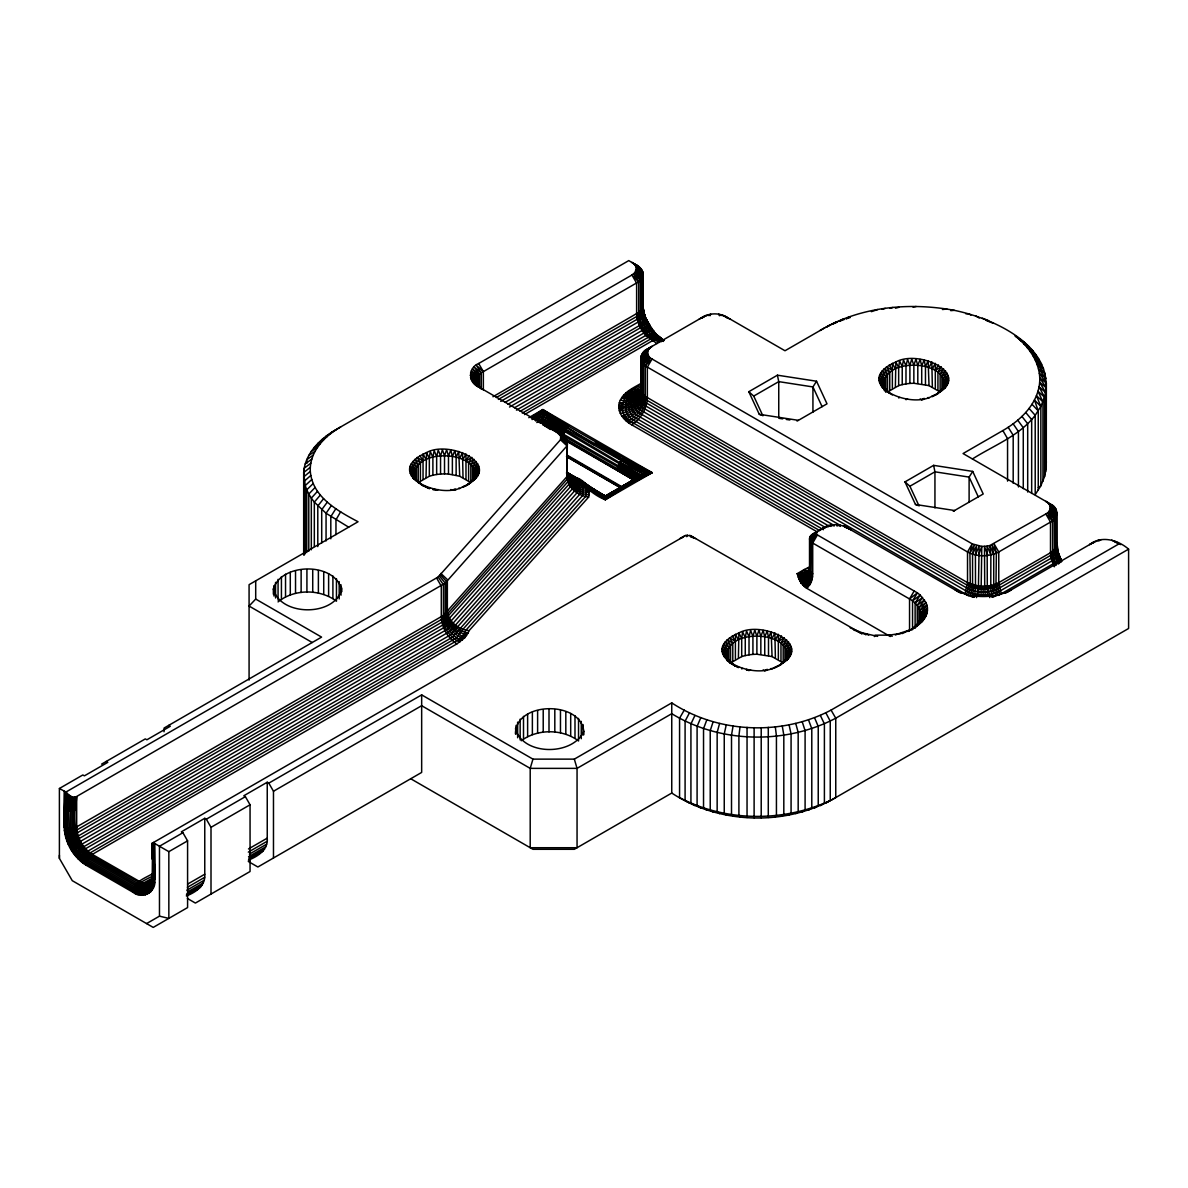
<?xml version="1.0" encoding="UTF-8"?>
<svg xmlns="http://www.w3.org/2000/svg" width="1188" height="1188" viewBox="0 0 1188 1188"><rect width="100%" height="100%" fill="white"/><g stroke="black" fill="none" stroke-linecap="round" stroke-linejoin="round"><path stroke-width="1.5" d="M211.004 894.044L211.004 827.323L206.326 819.2L204.767 818.309L181.333 831.838L182.893 832.729L187.585 840.852L187.585 907.573L153.222 927.412L72.275 880.679L59.4 858.375L59.4 855.212M146.599 923.581L159.474 916.156L159.474 846.257L182.893 832.729M164.048 731.778L164.048 728.066L321.592 637.11L255.702 599.064L255.702 580.858M187.585 840.852L168.845 851.662L168.845 918.398L159.474 916.156M186.368 895.96C195.738 892.381 205.895 885.52 204.767 874.22L204.767 818.309M249.079 680.071L249.079 584.674L358.048 521.755C337.956 511.063 312.281 497.044 310.306 471.384C309.266 451.752 324.695 435.966 340.659 426.952M273.478 857.988L273.478 791.253L268.8 783.144L267.241 782.239L243.807 795.767L245.367 796.658L250.059 804.781L250.059 871.502L195.396 903.073L187.407 898.455M248.411 860.142C257.841 856.459 268.399 849.687 267.241 838.149L267.241 782.239M303.683 554.425L303.683 472.572C305.004 453.4 320.181 438.714 335.966 429.655L628.808 260.588C633.813 264.107 641.876 266.186 643.035 273.195L643.035 305.687L641.698 309.222L638.684 312.414L492.931 396.747M304.202 555.078L304.202 468.221L310.796 463.201M305.227 553.86L305.227 485.58L303.683 472.572L310.306 467.285M306.756 552.583L306.756 489.842L305.227 485.58L311.761 479.521M306.756 463.335L306.756 459.652L313.201 455.138M308.791 551.247L308.791 494.03L306.756 489.842L313.201 483.531M311.315 549.806L311.315 498.128L308.791 494.03L315.117 487.466M314.33 546.421L314.33 502.123L311.315 498.128L317.478 491.327M317.79 546.599L317.79 505.999L323.567 498.708M321.71 542.931L321.71 509.711L327.249 502.212M326.061 540.956L326.061 513.275L331.348 505.553M330.813 538.788L330.813 516.646L335.818 508.716M335.966 534.6L335.966 519.824L340.659 511.716M1119.23 543.733L831.065 710.097C781.971 735.981 718.28 733.501 671.755 702.88L574.324 759.132L532.952 759.132L421.666 694.876L421.666 772.423L257.87 867.002L248.292 861.463M528.794 417.686L542.842 409.578L542.842 424.606L550.4 429.462M542.842 422.289L638.402 477.457L605.316 496.257L566.631 473.299C580.858 480.323 590.139 494.134 605.316 499.747L605.316 496.005L643.495 474.205L652.182 472.69L542.842 409.578L530.739 417.701M643.035 305.687L642.589 302.064L643.703 311.865L646.554 320.582L643.332 323.344L504.989 402.39M663.81 340.629C651.514 334.467 643.124 321.176 642.589 307.484L642.589 271.399L636.412 267.924L635.016 272.468L631.942 275.007L478.675 363.498L483.353 371.621L483.353 389.649C475.141 386.442 475.141 374.829 483.353 371.621L638.684 281.749L642.589 276.819L643.035 273.195L636.412 267.924L635.016 264.924L631.942 262.385L638.684 266.468L636.62 265.087M410.721 778.749L532.952 849.301L574.324 849.301L671.755 793.049L671.755 702.88M778.749 417.701L778.749 381.63L777.427 375.185L748.796 391.713L759.281 414.3L761.686 415.31M809.815 573.225L802.494 577.947L800.831 581.051L801.232 583.323L797.103 573.7L804.306 569.542L808.716 571.354L799.999 579.417L804.573 586.798L807.305 585.357L810.409 580.071L812.028 579.818L809.429 575.274L809.488 571.324C807.216 576.566 801.9 582.209 806.756 588.298L811.166 582.462L812.547 576.893L812.711 573.7L810.513 571.888L809.518 568.636C809.86 574.086 807.899 580.977 801.974 582.566L801.232 583.323L806.756 588.298L890.272 636.516M920.863 618.993C922.244 610.513 916.884 602.732 909.548 598.96L812.711 543.05L809.86 540.184L809.86 536.887L812.711 534.036L829.016 525.378L836.887 524.576L844.416 526.165L959.711 592.545L955.033 589.827M671.755 793.049C717.998 823.433 781.422 826.284 830.249 800.534L830.249 721.175L825.883 712.889M912.547 629.744L912.547 600.89L917.403 592.871L817.403 534.927L816.126 532.907L817.403 531.318M915.116 628.274L915.116 603.014L920.195 595.084L917.403 592.871L909.548 598.96L909.548 629.61M920.73 620.002L920.73 612.785L926.937 605.241L925.957 602.554L920.195 595.084L912.547 600.89M934.941 507.87L934.941 471.814L933.62 465.354L904.989 481.883L915.458 504.469L917.864 505.479M1044.995 379.106L1044.995 373.567L1037.139 364.464L1043.569 368.904L1035.342 360.098L1041.638 364.3L1033.07 355.791L1039.218 359.756L1030.338 351.589L1036.307 355.331L1027.16 347.49L1032.936 351.009L1023.566 343.51L1029.105 346.807L1019.542 339.664L1024.843 342.768L1015.101 335.966C1030.575 347.609 1042.916 366.765 1039.055 386.813L1044.564 397.193L1040.851 406.415L1035.208 415.325L1035.208 494.668L1040.851 485.773L1044.564 476.536L1044.564 397.193C1056.637 346.569 994.311 318.592 954.32 310.335C909.206 302.034 860.023 306.534 820.136 330.472M1044.564 476.536L1046.257 467.107L1046.346 383.011L1039.351 373.359L1045.93 378.289L1038.49 368.889L1044.995 373.567M824.828 327.769L785.001 350.757L725.645 316.498C718.948 312.993 710.469 312.993 703.786 316.498L647.341 349.079C639.129 352.287 639.129 363.899 647.341 367.107L967.522 551.96C977.071 556.979 989.218 556.979 998.766 551.96L1050.504 522.081C1058.731 518.874 1058.731 507.261 1050.504 504.054L963.052 453.549L1002.865 430.561C1019.453 420.968 1035.253 406.385 1039.055 386.813L1045.663 392.486L1045.663 471.844M64.197 791.253L64.197 827.323C64.791 842.411 73.3 857.142 86.056 865.191L132.922 892.247C142.545 899.999 156.682 891.832 154.782 879.625L152.227 876.462L152.569 843.035C150.653 854.558 161.761 901.751 133.754 888.164L86.902 861.107C64.197 847.549 66.587 817.255 68.666 794.802L65.949 792.04L59.4 788.49L82.833 774.962L84.393 775.853L107.811 762.34L106.252 761.434M153.816 842.901L153.787 860.899L153.415 842.53L152.495 859.295L153.787 860.899C156.905 874.591 153.95 903.385 133.011 890.941L86.16 863.884C61.331 849.182 63.9 816.334 65.325 791.802M641.787 302.866L643.703 311.865L642.277 314.657L637.258 319.23L498.351 399.42M809.77 569.498L809.756 573.136L812.547 576.893L811.003 577.858L810.409 580.071L811.166 582.462L809.592 582.09L807.944 577.457L809.741 571.77L805.613 577.932L799.138 579.581L801.425 575.497L809.177 569.245L807.751 567.76L804.306 569.542L797.683 575.616L805.019 576.492L808.731 574.413L809.043 573.002M478.675 363.498C467.968 367.656 467.968 382.788 478.675 386.946L560.944 434.452L565.948 438.892L567.389 444.134L567.003 445.901L445.188 583.13L75.587 797.103C74.755 816.557 71.31 843.198 91.224 855.108L141.58 883.724L146.436 884.214L149.183 883.263L150.965 882.016L152.628 877.739C151.916 886.382 142.04 890.762 135.15 885.431L88.298 858.375C67.137 845.722 70.033 817.418 71.562 796.613L68.666 794.802C69.483 816.601 64.939 846.405 87.526 859.711L134.378 886.768C143.139 893.688 154.559 885.149 152.495 874.695L151.782 880.783L154.143 885.298L152.628 886.189L153.356 887.748L151.737 888.164L150.534 883.144L152.91 878.571L149.614 884.555L150.906 891.728L149.257 891.282L148.337 887.065L150.965 882.016C148.025 887.495 140.644 887.317 136.041 884.199L89.189 857.142C68.607 844.817 71.725 817.27 72.973 797.074L71.562 796.613M152.925 875.868L152.109 878.704L154.618 882.58L153.267 883.976M152.227 858.419L152.198 843.242L152.495 859.295L152.376 843.138L685.907 535.328L690.896 535.833L861.924 633.724L861.656 632.625L850.207 627.813M152.227 857.543L152.198 843.242M809.132 573.225L807.083 578.927L808.508 586.738C804.855 583.145 805.405 576.566 809.384 573.388L808.375 574.517M75.587 797.103L74.339 797.252C73.314 816.988 70.003 843.97 90.169 856.043L138.818 884.006L145.53 885.179L151.381 881.348M153.787 878.942L154.277 843.242L168.845 851.662M64.197 827.323L64.746 791.55L65.37 809.86L64.197 827.323L69.676 828.793L74.176 828.333L443.436 615.384L567.003 476.551L567.329 442.352L556.266 431.749L565.948 438.892L560.112 435.447L566.854 440.6L560.647 436.857L560.498 439.753L438.105 577.041L65.949 792.04L65.37 809.86L71.206 810.765L75.512 809.86L76.685 796.658L76.685 827.323C77.131 838.089 83.19 848.618 92.308 854.38L141.387 882.521L147.609 883.441L150.965 882.016M642.277 384.288C638.728 389.946 641.104 397.713 647.193 400.43L967.359 585.283C976.996 590.362 989.292 590.362 998.915 585.283L1050.667 555.405C1056.533 554.157 1057.959 547.906 1056.919 542.812L1058.746 555.167L1055.805 558.642L1000.177 590.926C989.782 596.406 976.506 596.406 966.111 590.926L645.93 406.073C640.154 403.415 636.56 395.96 640.763 390.392C638.105 399.539 627.977 402.94 619.334 402.791C616.75 412.117 624.027 420.641 631.734 424.814L817.433 532.031M816.527 534.199L810.513 541.238L810.068 576.596L807.766 582.239L803.697 585.714L804.38 578.645L809.964 573.418M620.299 413.379C630.858 411.746 641.98 402.955 641.386 391.461L641.386 355.375L648.024 350.371L642.277 353.638L648.96 348.901L643.584 351.975L650.296 347.564L645.277 350.445L652.034 346.361C646.287 348.633 646.287 356.727 652.034 358.999L972.215 543.852L981.793 546.421L981.05 594.95M152.495 856.667L152.643 849.776M68.162 810.602L67.27 793.525C64.954 816.943 62.83 848.425 86.442 862.503L133.294 889.56C162.697 903.949 150.861 854.439 153.415 842.53L153.787 860.899M754.113 727.605L754.113 817.79M69.676 810.765L70.107 795.841L71.206 810.765L72.275 796.881L72.735 810.602L72.973 797.074M143.57 883.233L140.273 889.01L139.872 893.554L138.15 894.534L137.927 890.02L140.585 884.689L153.193 877.68M991.891 597.237L990.777 588.268L990.866 554.885L989.678 545.619L1045.826 513.973C1051.558 511.701 1051.558 503.608 1045.826 501.351L1054.276 506.949L1048.9 503.89L1055.583 508.613L1055.583 512.221M341.877 588.119C336.353 616.839 280.249 616.943 273.359 588.966C281.586 561.701 337.734 562.058 341.877 591.594M583.828 734.719C585.565 700.326 515.161 699.984 515.444 733.932M1057.246 547.208L1056.815 545.782L1057.082 552.197L1051.142 558.197L999.39 588.06C989.47 593.302 976.818 593.302 966.898 588.06L646.718 403.207C640.466 400.445 638.001 392.589 641.995 386.917L641.371 389.293L642.144 388.224M811.003 577.858L811.478 542.188L816.899 534.585M76.151 796.925L75.512 809.86L74.978 797.222L74.176 810.305L74.339 797.252M641.386 355.375L647.564 351.9L640.941 357.187L640.941 389.664C640.926 400.519 629.284 409.786 618.844 408.123C628.779 405.643 641.505 400.222 640.941 387.837L642.277 393.213L645.277 396.391C643.866 406.192 638.119 415.355 629.358 420.196L628.63 422.839C638.55 418.874 646.703 407.202 645.277 396.391L645.277 365.726L652.034 358.999L647.341 367.107L647.341 397.772C646.911 408.538 640.837 419.052 631.734 424.814M645.277 396.391L967.522 582.625L965.042 593.807L968.458 595.455L970.344 586.724L969.913 553.148L972.215 543.852L967.522 551.96L967.522 582.625L968.799 586.04L966.69 594.668M567.938 473.403L588.906 489.114L588.699 497.03L469.037 630.694L467.998 633.145C457.647 630.561 446.02 622.081 447.356 610.231L447.356 579.566L440.852 573.433M974.383 597.237L975.511 588.268L975.422 554.885L979.135 546.153L978.452 586.07L976.521 597.623M978.957 594.787L978.452 586.07L967.522 582.625M426.032 477.517L426.522 452.598C450.579 439.04 507.796 467.077 462.518 486.976C438.892 500.415 381.066 472.854 426.522 452.598L429.328 458.212L429.328 476.24L418.221 482.655L418.221 464.627L414.746 459.4L420.418 462.711L420.418 480.754M738.401 657.855L738.891 632.937C762.948 619.379 820.165 647.415 774.873 667.314C751.262 680.754 693.436 653.192 738.891 632.937L741.698 638.55L741.698 656.578L730.575 663.008L730.575 644.965L727.115 639.738L732.788 643.064L732.788 661.092M895.366 386.887L895.856 361.969C919.913 348.426 977.13 376.448 931.838 396.346C908.226 409.786 850.4 382.224 895.856 361.969L898.663 367.582L898.663 385.625L887.54 392.04L887.54 373.997L884.08 368.77L889.753 372.096L889.753 390.124M86.056 865.191L87.526 859.711L92.308 854.38L456.92 643.866L464.686 637.808L467.998 633.145L464.063 634.036C454.885 630.783 446.287 622.319 446.495 612.058L446.495 581.392L440.258 574.71M132.922 892.247C133.16 882.06 144.788 878.229 151.96 874.041M747.044 727.338L747.044 817.507M819.661 530.561L633.947 423.359C612.993 413.78 623.522 390.228 641.787 385.328M576.833 478.081L594.446 490.095L574.368 476.596L567.136 475.913C573.581 478.437 579.432 485.654 576.967 492.842L450.326 634.971L83.858 846.643L75.096 853.83L75.898 856.429L84.407 849.375L452.435 637.228L579.685 494.386C581.734 488.669 578.586 482.536 574.056 478.987C578.214 473.73 590.198 489.456 596.183 491.164L567.983 472.928M643.748 310.558L643.361 309.326L644.297 312.889L643.673 315.266L638.03 322.097L500.727 401.366M1056.429 547.148L1058.092 552.984L1051.915 561.048L1054.32 566.75L1055.419 563.468C1056.681 562.681 1063.334 558.746 1059.132 558.197M566.988 474.769L568.25 478.215L567.894 481.734L443.243 621.428L77.324 832.773L65.889 833.53L64.36 830.457L69.78 831.169L76.849 829.981L441.461 619.468L446.554 614.924L445.188 613.78C446.436 625.111 455.672 632.491 464.686 637.808L461.063 637.644C452.376 633.219 444.253 624.056 445.188 613.78L445.188 583.13L439.337 575.913M75.096 853.83L73.641 853.548L73.196 851.172L71.562 850.474L71.458 848.38L69.691 847.237L69.914 845.47L78.943 841.193L79.165 838.505L77.072 836.664L67.434 839.5L66.706 840.495L68.562 842.5L79.165 838.505L446.569 626.091L570.448 486.694L570.582 481.467L567.225 475.824L573.329 482.016L585.239 485.951L605.316 496.985L646.198 473.373L542.842 413.706L532.12 419.572M865.889 634.956L865.993 633.739L861.656 632.625L864.478 634.184M509.504 407.039L642.01 330.531C645.069 329.314 652.895 323.611 651.826 330.65M969.913 553.148L974.279 544.846L972.556 554.143L972.556 584.793L973.715 587.837L972.333 596.747M446.554 614.924L567.225 479.15L567.329 473.017M594.846 443.213L643.495 474.205L605.316 496.064L588.847 486.13L585.239 485.951L586.352 492.322L585.61 496.495L465.963 630.175L464.063 634.036L459.177 639.337L90.08 852.91L85.521 858.434L83.427 863.483L81.526 860.617L87.912 851.098L456.667 637.763L462.934 629.284L582.58 495.604L582.773 487.867L579.269 481.586L605.316 496.985L646.198 473.373L620.938 460.38L542.842 416.097L535.031 420.196M429.328 488.58L423.062 485.595L429.328 488.58L430.234 488.105M735.431 665.933L738.891 667.314M892.396 394.965L884.08 389.545L889.753 393.436M642.277 362.548L648.96 356.459L643.584 364.196L643.584 394.861C641.461 404.38 635.12 413.068 625.779 416.617L621.725 415.919C631.823 412.637 641.787 404.573 642.277 393.213L642.277 362.548L648.024 354.989L641.386 360.796L647.564 353.46L640.941 358.999M414.152 478.809C412.043 455.984 443.584 452.554 459.697 458.212C466.557 460.513 474.532 465.34 474.888 473.388C477.947 478.63 461.048 488.758 469.111 483.991M726.507 659.147C724.413 636.322 755.954 632.892 772.066 638.55C778.927 640.867 786.902 645.678 787.258 653.742C790.317 658.969 773.418 669.111 781.481 664.33M883.471 388.179C881.377 365.355 912.919 361.939 929.031 367.582C935.892 369.899 943.866 374.71 944.222 382.774C947.282 388.001 930.382 398.143 938.446 393.362M972.556 584.793L970.344 596.153M740.02 726.774L738.906 735.951L738.906 815.31L740.02 816.943M641.98 385.521L641.416 387.986L641.386 386.041C641.579 398.203 629.566 404.692 618.844 405.45L621.933 406.608M975.422 554.885L976.61 545.619L972.556 554.143M429.328 458.212L430.234 451.47L432.892 457.187L432.892 475.23L429.328 476.24M741.698 638.55L742.604 631.808L745.262 637.54L745.262 655.568L741.698 656.578M898.663 367.582L899.568 360.84L902.227 366.572L902.227 384.6L898.663 385.625M661.33 341.728C649.42 336.323 640.852 323.997 640.391 310.885L640.391 280.219L633.664 273.819L638.684 281.749L638.684 312.414C638.936 321.681 643.629 330.546 650.385 336.768L650.014 339.367L522.289 413.112M761.211 817.79L761.211 727.605M833.976 526.165L834.199 524.576L831.971 525.809M809.147 572.586L809.429 570.686M995.945 586.724L996.376 553.148L994.074 543.852L998.766 551.96L998.766 582.625L1001.246 593.807L997.816 595.455L995.945 586.724L993.732 584.793L993.732 554.143L992.01 544.846L996.376 553.148M644.327 329.625L643.792 333.1L645.752 335.462L656.919 343.54M920.73 612.785L927.442 607.959L920.863 615.384C920.329 622.809 914.121 628.214 907.914 631.407C917.76 626.625 930.219 617.894 926.937 605.241L920.076 610.216L920.076 621.042M640.169 320.968L639.099 324.963L645.633 318.399L643.183 310.944L644.861 316.216L638.03 322.097L640.436 327.799L643.792 333.1L651.633 330.799L653.534 330.932L654.068 332.209L643.985 316.231M1058.746 555.167L1057.082 549.91M147.713 892.396L147.416 894.267L145.961 893.183L145.5 888.698L147 884.822L149.391 882.922L147 888.015L147.713 892.396L149.287 893.183L149.257 891.282M640.733 390.199L641.386 386.041M151.797 879.714L152.123 877.724M640.659 391.312L640.941 389.664C642.084 401.232 630.219 410.825 619.334 410.781L622.096 408.672M733.085 725.942L731.511 735.075L731.511 814.419L733.085 816.111M640.985 393.555L641.386 391.461L641.995 395.723M806.756 588.298L807.305 585.357M808.493 574.457L803.92 577.695L798.351 577.591L799.272 574.784L806.533 570.641M71.458 848.38L80.116 843.376L80.502 841.342L448.114 628.779L572.304 488.966L571.948 481.972L567.552 476.551L572.334 480.605L579.833 482.298L605.316 496.257L624.843 485.164L627.398 485.565L652.182 472.69L623.492 457.826L542.842 411.508L532.254 417.493M432.892 457.187L434.169 450.608L436.649 456.459L436.649 474.487L432.892 475.23M745.262 637.54L746.539 630.947L749.019 636.798L749.019 654.826L745.262 655.568M902.227 366.572L903.504 359.994L905.984 365.83L905.984 383.873L902.227 384.6M562.488 437.243L566.275 428.809L542.842 413.706L534.333 419.483M620.938 460.38L617.151 468.8L635.06 480.709L566.676 441.357M444.921 616.884L443.436 615.384C444.505 625.289 450.504 634.437 459.177 639.337L459.845 641.995C450.074 637.793 441.713 626.21 443.436 615.384L443.436 584.719L438.105 577.041M726.254 724.843L724.249 733.902L724.249 813.245L726.254 815.013M805.627 587.585L805.85 586.605M304.885 544.698L303.683 554.826M436.649 456.459L438.238 450.029L440.555 456.014L440.555 474.042L436.649 474.487M749.019 636.798L750.608 630.368L752.925 636.352L752.925 654.38L749.019 654.826M905.984 365.83L907.573 359.4L909.889 365.384L909.889 383.412L905.984 383.873M1059.562 563.127L1058.077 564.092L1054.528 553.237L1054.276 519.186L1047.549 512.771L1052.568 520.715L1052.627 552.984L1054.053 559.919L1052.984 563.929L1001.246 593.807M1057.869 555.182L1059.533 555.939L1059.518 557.365L1052.984 563.929L1055.419 563.468L1056.266 565.206M719.586 723.462L717.151 732.432L717.151 811.79L719.586 813.646M151.574 880.442L151.44 883.872L152.628 886.189M987.332 594.787L987.139 546.153L989.678 545.619L993.732 554.143M440.555 456.014L442.411 449.732L444.52 455.85L444.52 473.893L440.555 474.042M532.952 759.132L530.204 768.369L530.204 847.727L577.056 847.727L577.056 768.369L574.324 759.132M752.925 636.352L754.781 630.086L756.89 636.204L756.89 654.232L772.066 656.578L783.189 663.008L783.189 644.965L786.649 639.738L780.976 643.064L780.976 661.092M909.889 365.384L911.745 359.118L913.854 365.236L913.854 383.264L929.031 385.625L940.154 392.04L940.154 373.997L943.614 368.77L937.941 372.096L937.941 390.124M646.569 332.744L645.752 335.462L516.438 410.127M713.082 721.844L710.231 730.709L710.231 810.053L713.082 812.013M641.535 324.517L640.436 327.799L507.929 404.306M583.828 731.244C572.943 756.028 522.765 755.969 515.444 728.719M444.52 455.85L446.614 449.732L448.485 456.014L448.485 474.042L459.697 476.24L470.819 482.655L470.819 464.627L474.279 459.4L468.607 462.711L468.607 480.754M756.89 636.204L758.984 630.086L760.84 636.352L760.84 654.38M913.854 365.236L915.948 359.118L917.804 365.384L917.804 383.412M68.562 842.5L68.072 843.896L69.914 845.47M145.961 893.183L145.337 894.95L144.075 893.643L144.238 887.659L146.436 884.214L150.817 881.585M686.812 536.694L687.377 535.09M642.708 382.417C634.065 387.644 622.512 392.099 619.334 402.791L622.096 404.529M706.786 719.958L703.534 728.704L703.534 808.048L706.786 810.127M978.452 555.405L981.793 546.421L987.139 546.153L990.866 554.885M999.598 594.668L997.489 586.04L998.766 582.625L1050.504 552.747L1055.583 548.188L1056.919 544.639L1056.919 512.162L1050.296 506.875L1056.474 510.35L1049.821 505.346L1055.583 508.613M623.492 457.826L649.123 472.869L605.316 498.158L585.818 488.12L583.694 485.417L579.224 485.491L574.101 483.471L568.027 476.967C570.195 483.174 576.492 486.961 582.773 487.867L583.07 484.08C605.568 494.431 568.532 474.131 567.166 472.705M993.317 593.703L992.574 587.837L993.732 584.793L998.766 582.625M448.485 456.014L450.787 450.029L452.376 456.459L452.376 474.487M760.84 636.352L763.156 630.368L764.745 636.798L764.745 654.826M917.804 365.384L920.121 359.4L921.71 365.83L921.71 383.873M75.616 829.981L76.685 827.323M700.727 717.834L697.089 726.432L697.089 805.791L700.727 808.003M768.28 817.507L768.28 727.338M452.376 456.459L454.87 450.608L456.133 457.187L456.133 475.23M764.745 636.798L767.225 630.947L768.502 637.54L768.502 655.568M921.71 365.83L924.19 359.994L925.467 366.572L925.467 384.6M524.517 414.582L652.242 340.837L653.088 338.877L659.102 337.838L664.047 340.243L660.78 338.283M75.898 832.164L76.849 829.981M710.023 315.756L710.706 314.181L708.226 315.577M830.858 526.418L831.541 524.844L827.828 526.937M73.196 851.172L82.076 844.059L449.94 631.333L574.487 491.03L574.101 483.471L567.136 475.913M456.133 457.187L458.791 451.47L459.697 476.24M768.502 637.54L771.16 631.808L772.066 656.578M925.467 366.572L928.125 360.84L929.031 385.625M646.554 320.582L646.703 319.542L645.247 319.23M694.935 715.473L690.926 723.923L690.926 803.281L694.935 805.642M643.109 306.014L642.856 311.271L637.258 319.23L638.03 322.097M1052.806 554.677L1051.142 558.197L1051.915 561.048M646.673 322.2C649.361 321.072 652.257 331.571 648.945 324.71M968.799 586.04L969.913 583.813L971.992 587.317M459.697 458.212L462.518 452.598L463.008 477.517M772.066 638.55L774.873 632.937L775.378 657.855M929.031 367.582L931.838 361.969L932.342 386.887M642.01 330.531L643.302 327.962L649.183 324.562M874.398 636.59L875.14 635.149L889.307 635.149L898.44 633.739L910.721 629.64L902.138 633.59M816.26 533.783L809.86 540.184L809.756 573.136L807.261 580.576L803.444 583.857L801.974 582.566L803.014 579.135L809.444 572.675M621.413 487.912L622.764 485.981L641.134 475.334L565.161 430.353L542.842 418.592L538.016 421.012M689.441 712.889L685.09 721.175L685.09 800.534L689.441 803.058M463.008 459.474L465.963 453.979L465.993 479.031M775.378 639.827L778.333 634.318L778.363 659.37M932.342 368.859L935.298 363.35L935.327 388.402M77.146 856.31L78.304 859.073L84.883 851.959L87.912 851.098M67.434 839.5L65.622 837.095L75.082 834.956L77.324 832.773M469.111 455.583L465.993 460.989L471.903 457.395L468.607 462.711M684.258 710.097L679.566 718.205L679.566 797.564C725.437 821.948 783.323 822.348 830.249 800.534M817.403 534.927L812.711 543.05L812.711 573.7L811.359 575.438M781.481 635.922L778.363 641.342L784.273 637.748L780.976 643.064M938.446 364.954L935.327 370.374L941.238 366.78L937.941 372.096M909.548 598.96L914.24 590.837M983.144 594.995L983.144 589.055L984.718 586.323L984.496 546.421L987.837 555.405M802.702 585.09L803.444 583.857M520.121 411.315L647.846 337.57L649.064 335.521L655.821 334.155L663.394 340.288L654.261 332.492L645.752 335.462L649.064 335.521M144.075 893.643L143.08 895.217L142.025 893.762C140.511 887.109 146.243 881.763 152.064 879.833M645.277 365.726L650.296 357.796L643.584 364.196M777.427 375.185L816.542 381.229L812.934 386.932L812.934 412.177M933.62 465.354L972.72 471.413L969.111 477.101L969.111 502.346M150.564 882.268L152.302 880.724M917.255 625.14L917.255 605.301L922.571 597.46L915.116 603.014M644.683 398.708L643.584 394.861C643.97 405.078 636.189 414.092 627.427 418.443L625.913 420.671L629.358 420.196M775.304 816.943L776.432 815.31L776.432 735.951L775.304 726.774M472.572 481.11L472.572 466.676L476.24 461.538L470.819 464.627M941.906 390.481L941.906 376.061L945.574 370.923L940.154 373.997M784.941 661.449L784.941 647.029L788.609 641.891L783.189 644.965M840.436 525.467L643.54 411.776C635.045 408.375 632.491 396.257 640.807 391.104C634.451 396.391 638.03 406.058 644.861 408.954L965.042 593.807M918.918 623.952L918.918 607.721L924.487 599.955L917.255 605.301M973.715 587.837L975.422 585.55L977.368 588.609M920.076 610.216L925.957 602.554L918.918 607.721M473.849 479.67L473.849 468.859L477.725 463.81L472.572 466.676M943.183 389.055L943.183 378.23L947.059 373.181L941.906 376.061M786.218 660.023L786.218 649.197L790.094 644.148L784.941 647.029M1005.033 593.228L1011.255 589.827C1000.088 596.005 986.827 597.49 974.294 595.975L973.284 597.267L958.36 591.55L961.255 593.228M581.095 484.095L580.739 482.15L576.789 479.685L567.894 476.878L573.314 480.071L575.72 480.516L576.551 479.002L568.116 476.744M645.871 399.599L647.341 397.772M496.287 397.564L636.783 316.454L642.649 309.34L643.035 303.861M1053.518 558.152L1051.142 558.197L1050.667 555.405L1056.548 548.292L1056.563 543.361M631.808 481.764L638.402 477.457M474.621 476.507L474.621 471.101L478.734 466.171L473.849 468.859M943.955 385.892L943.955 380.487L948.069 375.542L943.183 378.23M786.991 660.469L786.991 651.44L791.104 646.51L786.218 649.197M647.92 322.052L640.436 327.799L643.302 327.962M320.315 495.069L314.33 502.123L326.061 513.275L348.678 527.175M81.526 860.617L80.829 861.434L79.299 858.582M944.222 386.382L944.222 382.774L948.573 377.947L943.955 380.487M782.239 816.111L783.813 814.419L783.813 735.075L782.239 725.942M255.702 599.064L249.079 606.058L312.221 642.515M77.072 836.664L444.089 624.249L568.963 484.273L569.349 480.576L567.582 475.898M142.025 893.762L140.674 895.084L139.872 893.554M907.914 631.407L917.403 625.779L913.884 627.531L922.571 621.19L918.146 622.972L924.487 618.696L919.557 620.507L926.937 613.409L920.462 617.968L927.442 610.691L920.863 615.384M639.768 392.248L633.753 396.05L621.725 397.638C628.779 400.297 637.555 397.059 641.134 390.362C637.525 398.114 628.482 401.737 620.299 400.178M152.613 876.046C145.916 879.773 134.036 883.575 135.551 893.584L137.63 893.005M567.344 474.591C568.458 483.783 577.516 489.753 586.248 490.213L587.6 488.966L585.699 487.243M824.606 527.16L822.304 528.675L826.67 526.165L819.928 529.863M304.202 481.259L310.796 475.467M789.07 815.013L791.074 813.245L791.074 733.902L789.07 724.843M799.138 579.581L800.994 577.962M809.518 539.1L816.126 533.353M303.683 476.923L310.306 471.384M278.066 601.9C294.149 588.803 319.973 588.803 336.456 601.187L336.456 578.645M521.265 740.748C537.436 728.66 562.429 728.808 578.541 740.956L578.541 718.413M625.779 416.617L623.611 418.369L627.427 418.443M816.126 532.907L809.518 537.986L809.518 569.75M795.752 813.646L798.173 811.79L798.173 732.432L795.752 723.462M305.227 463.914L311.761 459.147M149.183 883.263L150.371 882.417M809.86 536.887L816.26 532.462M1038.297 487.54L1040.851 485.773L1040.851 406.415L1036.456 395.663L1042.96 401.841L1042.96 481.185M919.557 620.507L925.957 616.097M802.256 812.013L805.093 810.053L805.093 730.709L802.256 721.844M532.12 418.77L542.842 411.508L593.599 444.594M308.791 455.45L315.117 451.202M535.595 420.983L542.842 416.097L565.161 430.353M536.827 422.557L542.842 418.592L640.109 475.987L622.764 485.981M806.31 576.017L808.731 574.413L810.409 580.071M703.786 316.498L699.093 319.201M1006.578 592.545L1094.237 541.921L1089.559 544.624C1101.439 535.135 1117.997 539.961 1128.6 549.138L1128.6 628.482L831.065 800.267M311.315 451.351L317.478 447.341M540.005 422.898L542.842 421.072L564.196 432.031L542.842 419.839L538.327 422.393M593.599 489.233L572.453 476.032L605.316 499.747L627.398 485.565M808.538 810.127L811.79 808.048L811.79 728.704L808.538 719.958M849.316 316.751L846.005 318.844L850.311 317.463M816.527 532.046L810.513 535.847L810.513 539.456M314.33 447.356L320.315 443.599M465.993 485.788L476.24 478.022L472.572 480.101L477.725 475.764L473.849 477.932L478.734 473.403L474.621 475.675L479.239 470.997L474.888 473.388L479.239 468.577L474.621 471.101M935.327 395.173L945.574 387.407L941.906 389.486L947.059 385.135L943.183 387.303L948.069 382.788L943.955 385.061L948.573 380.368L944.222 382.774M778.363 666.126L788.609 658.375L784.941 660.439L790.094 656.103L786.218 658.271L791.104 653.742L786.991 656.028L791.609 651.336L787.258 653.742L791.609 648.915L786.991 651.44M996.272 595.262L993.005 597.267L991.995 595.975M317.79 443.495L323.567 439.961M606.83 496.049L643.495 474.205L619.824 461.924M814.597 808.003L818.235 805.791L818.235 726.432L814.597 717.834M842.767 319.171L839.07 321.399L844.267 319.483M679.952 538.535L685.238 535.55M321.71 439.768L327.249 436.456M811.478 534.882L816.899 531.66M625.868 485.283L628.838 483.531M820.388 805.642L824.398 803.281L824.398 723.923L820.388 715.473M830.486 324.68L826.12 327.22L836.486 321.814M603.801 496.005L597.698 492.129L605.316 496.257L624.843 485.164M326.061 436.219L331.348 433.115M605.316 496.554L628.289 483.397M330.813 432.833L335.818 429.937M514.478 407.766L643.792 333.1L645.411 331.214L652.301 329.224M642.396 386.932C625.675 390.629 617.864 414.033 636.129 421.547L823.433 529.685M641.357 389.055C626.819 393.05 623.061 413.454 638.223 419.438L825.526 527.576M101.574 764.136L145.307 738.891L146.867 739.797L170.285 726.269L168.726 725.363M748.796 391.713L753.727 396.079L778.749 381.63L812.934 386.932L822.096 406.652M605.316 499.747L652.182 472.69M797.074 421.101L827.011 403.816L816.542 381.229M206.326 819.2L245.367 796.658M268.8 783.144L421.666 694.876M211.004 827.323L250.059 804.781M273.478 791.253L421.666 705.702L530.204 768.369L577.056 768.369L671.755 713.691C720.403 743.495 785.461 744.653 835.758 718.205L1128.6 549.138M187.585 884.124L204.767 874.22M248.485 848.96L267.241 838.149M187.407 887.288L204.588 877.368M248.322 852.123L267.062 841.312M186.902 890.213L204.084 880.293M249.376 854.142L266.558 844.223M187.615 891.95L203.237 882.922M248.53 856.771L265.711 846.851M186.457 894.252L202.079 885.238M248.931 858.182L264.553 849.168M186.561 895.307L200.609 887.184M249.035 859.236L263.083 851.113M904.989 481.883L909.904 486.248L934.941 471.814L969.111 477.101L978.273 496.836M972.423 458.969C993.703 445.366 1019.349 436.041 1035.208 415.325L1029.09 408.434M705.85 315.488L701.469 318.013L704.128 317.018M463.008 487.303L465.963 485.595L462.518 486.976M932.342 396.673L935.298 394.965L931.838 396.346M775.378 667.641L778.333 665.933L772.066 668.918L771.16 668.443M1091.935 543.436L1098.633 540.139M589.248 494.891C578.705 494.208 566.973 486.352 567.389 474.799C567.879 484.541 577.234 491.342 586.352 492.322L593.317 489.515L605.316 496.064M810.112 573.581L805.019 576.492M705.479 316.26L708.182 314.716M824.962 527.695L829.016 525.378M808.716 571.354L799.019 576.121M798.351 577.591L809.325 572.497M613.364 492.441L616.587 490.629M1098.692 541L1101.172 539.604M920.121 398.916L921.71 399.703L924.19 398.336M763.156 669.884L764.745 670.671L767.225 669.304M631.437 481.689L637.748 478.259L618.087 465.325L639.189 476.7L618.859 463.587L641.134 475.334M825.883 803.058L835.758 797.564L835.758 718.205L831.065 710.097M898.663 397.95L899.568 397.475M741.698 668.918L742.604 668.443M652.242 340.837L658.731 338.728L662.473 339.337M438.238 489.545L436.649 490.332L434.169 488.966L432.892 489.59L435.402 490.08M905.984 399.703L907.573 398.916M746.51 670.181L750.608 669.884M539.842 422.512L542.842 421.072L563.409 433.769L542.842 423.463L562.845 435.521L637.748 478.259M899.628 634.05L902.776 632.625M832.446 324.19L837.421 322.097M807.751 567.76L810.246 566.706M895.336 635.016L898.44 633.739M647.846 337.57C652.613 335.001 659.771 334.066 662.147 340.258L658.612 336.278M588.906 489.114L591.906 488.58M639.634 319.186L637.258 319.23L636.783 316.454L638.921 315.711M871.383 311.672L877.739 309.533M681.437 537.822L683.1 537.273M257.113 854.558L259.34 853.83M194.639 890.629L196.866 889.901M144.891 884.303L147.876 883.857M882.179 309.326L885.253 308.375M889.901 308.331L892.886 307.484M981.199 588.996L978.452 586.07L987.837 586.07L993.732 584.793L995.945 596.153M895.44 308.212L898.87 307.321M143.273 884.139L145.649 883.545M1060.557 561.152L1061.834 561.241L1060.602 558.494M913.008 307.143L916.141 306.489M453.623 490.08L456.133 489.59L454.87 488.966L452.376 490.332L450.787 489.545M921.71 399.703L924.219 399.213M764.745 670.671L767.255 670.181M65.889 833.53L64.835 833.738L66.543 836.486M659.147 342.441L653.088 338.877L650.014 339.367L655.776 336.724L660.394 337.778M580.739 482.15L583.471 482.447M834.065 525.423L641.951 414.508C632.016 410.721 630.13 395.99 640.451 391.461L635.045 394.609L623.611 395.203L625.779 396.584M942.455 309.519L946.881 309.014M462.696 635.877L466.542 635.521L464.063 634.036M950.756 310.647L954.32 310.335M797.103 573.7L803.474 575.824L808.731 574.413L803.786 580.264L800.088 581.511L799.999 579.417M909.889 383.412L913.854 383.264M752.925 654.38L756.89 654.232M965.903 313.825L968.71 313.736L970.893 315.117M150.609 889.871L152.272 889.916L151.737 888.164M629.358 393.02L628.63 390.733L636.159 392.159L640.213 391.357L634.303 393.57L625.913 392.886L627.427 394.758M444.52 473.893L448.485 474.042M582.773 487.867L585.818 488.12M982.268 318.146L988.668 320.701M78.943 841.193L80.502 841.342M586.248 490.213L589.411 490.555M87.734 852.642L90.08 852.91M638.684 281.749L631.942 275.007L636.62 283.13L636.62 313.781L638.743 314.033M1052.568 520.715L1045.826 513.973L1050.504 522.081L1050.504 552.747L1052.627 552.984M586.352 492.322L589.486 492.723M89.471 853.979L92.308 854.38M759.281 414.3L798.395 420.344M779.076 418.325L782.669 418.874M786.278 419.438L789.871 419.988M915.458 504.469L954.573 510.513L953.251 511.271L983.204 493.985L972.72 471.413M970.017 595.262L974.294 595.975M588.699 497.03C578.185 495.916 567.315 487.793 567.003 476.551L567.003 445.901L560.498 439.753L567.389 444.134L560.781 438.313L567.329 442.352M469.037 630.694C458.538 629.595 447.668 621.473 447.356 610.231M578.111 479.076L576.551 479.002L596.183 491.164M459.177 639.337L462.444 639.976L461.063 637.644M690.629 536.887L695.574 538.535M592.738 489.857L590.481 487.362L587.124 487.585L592.084 489.56L605.316 498.158L626.076 485.224L649.123 472.869L622.17 458.999L596.153 442.055M80.116 843.376L82.076 844.059M725.304 317.018L730.338 319.201M1111.701 540.139L1120.789 544.624M843.435 526.15L851.157 529.863M654.261 332.492L657.989 336.575M889.307 635.149L892.218 636.293M986.263 320.493L993.005 323.21M574.056 478.987L569.171 476.24L570.047 477.353M81.423 845.5L83.858 846.643L84.407 849.375M642.901 313.201L644.015 313.736M877.62 636.367L865.993 633.739L868.71 635.194M631.734 388.743L640.169 390.763C628.14 395.396 628.14 412.444 640.169 417.077L829.076 526.15M928.125 397.475L929.031 397.95M458.791 488.105L459.697 488.58M595.396 490.332L566.587 472.126M542.842 424.606L562.845 435.521M883.738 388.669L883.738 380.487L879.12 377.947L883.471 382.774L884.511 387.303L887.54 391.535L882.12 387.407L885.788 389.486L880.635 385.135L884.511 387.303L879.625 382.788L883.738 385.061L879.12 380.368L883.471 382.774M574.829 477.457L605.316 496.257M414.404 478.319L414.404 471.101L409.786 468.577L414.152 473.388L416.453 480.101L423.047 485.788M726.774 659.637L726.774 651.44L722.156 648.915L726.507 653.742L728.823 660.439L735.402 666.126L729.491 662.518L738.401 667.641M884.511 390.911L884.511 378.23L879.625 375.542L883.738 380.487M839.129 525.809L836.887 524.576L837.124 526.165M415.176 477.873L415.176 468.859L410.291 466.171L414.404 471.101M414.152 473.388L409.786 470.997L414.404 475.675L410.291 473.403L415.176 477.932L411.3 475.764L416.453 480.101L412.785 478.022L421.562 484.882M732.788 664.404L727.115 660.513L730.575 662.503L723.67 656.103L727.546 658.271L727.546 649.197L722.66 646.51L726.774 651.44M726.507 653.742L722.156 651.336L726.774 656.028L722.66 653.742L727.546 658.271M746.539 669.304L749.019 670.671M572.557 476.284L575.749 478.051L572.69 476.254M566.557 473.284L572.171 477.561M885.788 392.292L885.788 376.061L880.635 373.181L884.511 378.23M567.181 472.646L576.418 477.828M416.453 481.11L416.453 466.676L411.3 463.81L415.176 468.859M728.823 661.449L728.823 647.029L723.67 644.148L727.546 649.197M721.19 315.577L718.71 314.181L719.408 315.756M564.76 438.966L635.001 480.754L566.676 440.674M635.342 479.091L565.518 438.996M887.54 373.997L882.12 370.923L885.788 376.061M861.924 633.724L853.726 629.64L854.885 630.516M418.221 464.627L412.785 461.538L416.453 466.676M730.575 644.965L725.155 641.891L728.823 647.029M721.25 314.716L723.952 316.26M723.581 315.488L727.947 318.013L725.645 316.498M663.409 341.431C651.039 335.744 642.188 322.869 641.698 309.222L641.698 278.571L635.936 271.013L642.589 276.819L636.412 269.483L643.035 275.022M566.676 454.885L622.26 486.976M566.735 455.643L622.319 487.733M566.914 456.296L620.908 487.466M567.032 456.741L621.19 488.016M566.483 456.623L620.478 487.793M567.077 472.482L585.981 484.214M567.419 472.72L592.218 488.728M566.557 472.661L569.616 474.458M597.698 492.07L603.801 495.663M965.889 594.282L968.324 595.737M690.302 535.55L694.104 537.822M975.6 315.815L979.254 318.028M483.353 389.649L476.195 385.313L481.289 388.283L472.438 381.571L478.274 385.09L471.235 379.507L477.383 383.338L470.507 377.383L476.937 381.541L470.255 375.23L476.937 379.729L470.507 373.062L477.383 377.918L477.383 385.135M617.508 467.077L637.228 479.091L617.151 468.8L635.135 479.907M583.056 482.462L577.22 478.378M542.842 409.578L568.829 426.269M808.553 583.857L809.993 584.778L809.592 582.09M575.838 477.606L589.916 487.214L584.214 483.026M582.061 482.432C590.644 488.639 575.809 476.061 578.511 480.635M1116.111 541.921L1118.413 543.436L1114.047 540.926L1115.755 542.456M633.664 263.588L640.391 267.998L635.016 264.924L641.698 269.661L635.936 266.394L642.589 271.399M846.48 527.16L848.781 528.675L844.416 526.165L846.138 527.695M456.92 643.866C447.802 638.105 441.728 627.591 441.297 616.81L441.297 586.159L436.62 578.036M590.481 487.362L593.317 489.515M689.634 535.328L692.441 537.273M573.462 476.195L590.377 488.654M76.388 834.392L78.096 835.624M653.088 338.877L650.385 336.768M585.001 484.348L580.59 481.482M645.01 316.513L646.836 319.973M478.274 386.991L478.274 376.18L471.235 370.938L477.383 377.918M990.777 588.268L987.837 586.07L989.767 597.623M579.105 479.521L580.13 480.531M1046.346 383.011L1039.723 377.843L1046.257 387.763L1046.257 467.107M479.581 387.139L479.581 374.517L472.438 368.874L478.274 376.18M574.368 476.596L592.084 489.56M1046.257 387.763L1039.634 382.328L1045.663 392.486M1056.919 513.973L1050.296 508.434L1056.474 515.785L1056.548 548.292L1060.706 562.31L1061.463 561.686L1057.899 552.687L1059.741 556.578M481.289 389.219L481.289 372.987L474.101 366.929L479.581 374.517M1056.474 515.785L1049.821 509.964L1055.583 517.523L1055.657 549.94L1058.671 561.241M1044.564 397.193L1037.985 391.268L1042.96 401.841M483.353 371.621L476.195 365.132L481.289 372.987M1055.583 517.523L1048.9 511.434L1054.276 519.186M641.698 278.571L635.016 272.468L640.391 280.219M1040.851 406.415L1034.451 400.014L1038.267 410.914L1038.267 490.273M1032.001 404.276L1038.267 410.914M987.02 588.862L984.718 586.323L985.238 594.95M656.86 334.645L657.588 335.447M655.167 332.848L655.984 334.467L651.321 328.853M653.534 330.932L655.746 333.516M1025.734 412.488L1031.674 419.602L1031.674 493.421M1021.947 416.424L1027.694 423.745L1027.694 492.025M441.297 616.81L442.738 618.666M651.989 328.898L653.979 331.437M990.866 585.55L992.574 587.837M1017.76 420.196L1023.269 427.739L1023.269 488.639M1013.171 423.834L1018.428 431.571L1018.428 486.931M642.931 306.831L642.069 305.494L642.545 308.197M1008.196 427.294L1013.186 435.224L1013.186 483.204M889.753 372.096L886.456 366.78L892.366 370.374L892.366 388.402M732.788 643.064L729.491 637.748L735.402 641.342L735.402 659.37M420.418 462.711L417.137 457.395L423.047 460.989L423.047 479.031M1002.865 430.561L1007.558 438.669L1007.558 481.125M889.248 364.954L892.366 370.374L892.396 363.35L895.366 368.859M981.57 586.323L983.144 589.055M732.283 635.922L735.402 641.342L735.431 634.318L738.401 639.827M419.913 455.583L423.047 460.989L423.062 453.979L426.032 459.474M996.376 583.813L997.489 586.04M1061.374 560.988L1058.894 555.479M646.703 319.542L647.95 322.29M909.904 486.248L919.067 505.984M753.727 396.079L762.889 415.815M587.392 485.595L587.793 486.649M839.545 524.844L840.243 526.418M1059.533 555.939L1060.721 558.924M1055.419 563.468L1054.053 559.919M139.159 881.422L139.842 883.07M567.003 476.551L567.522 478.022M446.495 612.058L447.148 613.884M1058.612 553.37L1058.894 554.202M644.728 314.419L645.01 315.251M1057.855 550.816L1058.181 551.841M643.955 311.85L644.297 312.889M1057.246 548.277L1057.632 549.509M803.474 575.824L803.637 576.729M141.387 882.521L141.58 883.724M576.789 479.685L577.145 482.105M642.277 393.213L642.738 396.762M85.818 849.004L86.041 851.098M1046.064 459.207L1046.346 462.37M1050.504 552.747L1050.667 555.405M636.62 313.781L636.783 316.454M65.949 792.04L66.706 810.305M154.277 843.242L154.782 879.625L154.782 843.554M152.792 842.901L153.029 860.142M583.1 724.561L583.1 734.971M581.274 721.368L581.274 738.713M574.992 715.755L574.992 738.297M570.7 713.483L570.7 736.025M565.815 711.657L565.815 734.199M560.469 710.335L560.469 732.877M554.811 709.563L554.811 732.105M549.005 709.355L549.005 731.897M543.213 709.711L543.213 732.254M537.615 710.617L537.615 733.159M532.373 712.072L532.373 734.615M527.621 714.003L527.621 736.545M523.507 716.379L523.507 738.921M520.151 719.126L520.151 739.931M517.641 722.156L517.641 737.763M516.052 725.393L516.052 734.05M341.015 584.793L341.015 595.203M339.189 581.615L339.189 598.945M332.907 575.987L332.907 598.529M328.616 573.715L328.616 596.257M323.73 571.888L323.73 594.431M318.384 570.567L318.384 593.124M312.726 569.794L312.726 592.337M306.92 569.587L306.92 592.129M301.128 569.943L301.128 592.485M295.53 570.849L295.53 593.391M290.288 572.304L290.288 594.846M285.536 574.235L285.536 596.792M281.422 576.611L281.422 599.153M278.066 579.358L278.066 600.163M275.557 582.387L275.557 597.995M273.968 585.625L273.968 596.02M273.359 588.966L273.359 594.163M59.4 788.49L59.4 858.375"/></g></svg>
